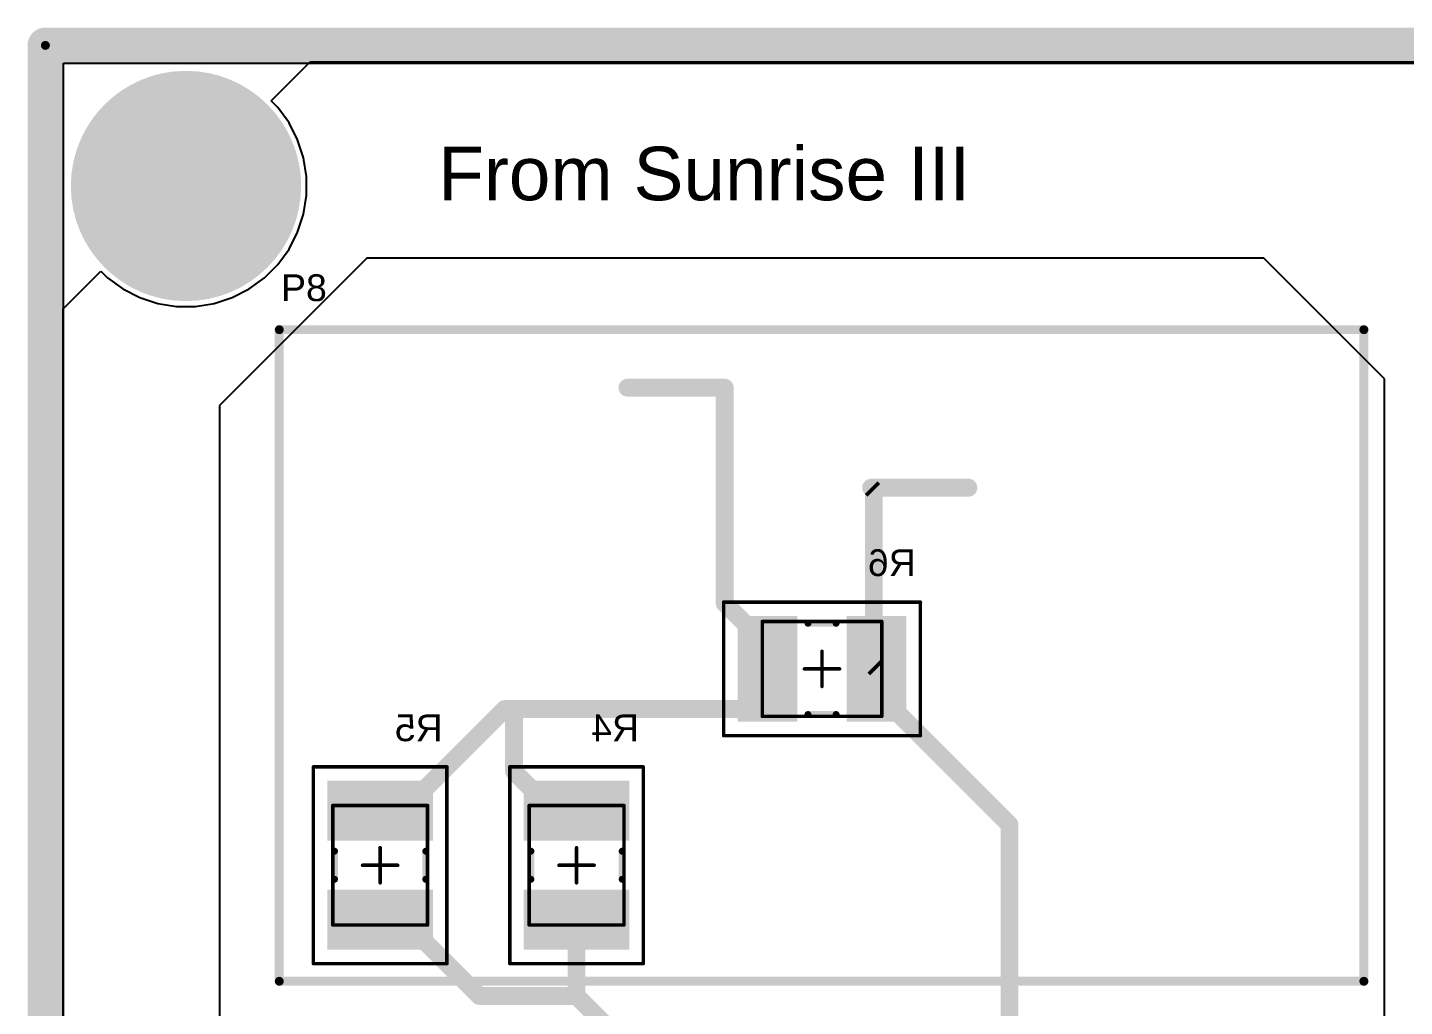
# Model space of a CAD drawing. Header units: millimetres. Extents: x -0.02 to 3.96, y -0.02 to 1.99.
# Drawn here: x -0.02 to 1.522, y 0.892 to 1.989 of the extents above; entities that cross this region are included whole.
import ezdxf

# ---------------------------------------------------------------- set-up
doc = ezdxf.new("R2010")
doc.units = ezdxf.units.MM
doc.header["$MEASUREMENT"] = 0
for name, color, linetype in [('BottomLayer', 5, 'Continuous'), ('BottomOverlay', 54, 'Continuous'), ('BottomPaste', 16, 'Continuous'), ('BottomSolder', 6, 'Continuous'), ('InternalPlane1', 76, 'Continuous'), ('InternalPlane2', 16, 'Continuous'), ('Mechanical1', 6, 'Continuous'), ('Mechanical13', 56, 'Continuous'), ('Mechanical15', 56, 'Continuous'), ('MultiLayer', 9, 'Continuous'), ('PadHoleLayer', 156, 'Continuous'), ('TopLayer', 1, 'Continuous'), ('TopOverlay', 2, 'Continuous'), ('TopSolder', 216, 'Continuous')]:
    doc.layers.add(name, color=color, linetype=linetype)
doc.styles.add('Arial', font='arial.ttf', dxfattribs={"height": 0.2})

# ---------------------------------------------------------------- blocks, each defined once
blk = doc.blocks.new('DB9_M____621_009_668_032_2')
at = {"layer": 'BottomLayer'}
h = blk.add_hatch(color=5, dxfattribs=at)
edge = h.paths.add_edge_path()
edge.add_arc((0, 0), 0.035, 0, 360)
h = blk.add_hatch(color=5, dxfattribs=at)
edge = h.paths.add_edge_path()
edge.add_arc((0.109, 0), 0.035, 0, 360)
h = blk.add_hatch(color=5, dxfattribs=at)
edge = h.paths.add_edge_path()
edge.add_arc((0.218, 0), 0.035, 0, 360)
h = blk.add_hatch(color=5, dxfattribs=at)
edge = h.paths.add_edge_path()
edge.add_arc((0.327, 0), 0.035, 0, 360)
h = blk.add_hatch(color=5, dxfattribs=at)
edge = h.paths.add_edge_path()
edge.add_arc((0.436, 0), 0.035, 0, 360)
h = blk.add_hatch(color=5, dxfattribs=at)
edge = h.paths.add_edge_path()
edge.add_arc((0.055, -0.112), 0.035, 0, 360)
h = blk.add_hatch(color=5, dxfattribs=at)
edge = h.paths.add_edge_path()
edge.add_arc((0.164, -0.112), 0.035, 0, 360)
h = blk.add_hatch(color=5, dxfattribs=at)
edge = h.paths.add_edge_path()
edge.add_arc((0.273, -0.112), 0.035, 0, 360)
h = blk.add_hatch(color=5, dxfattribs=at)
edge = h.paths.add_edge_path()
edge.add_arc((0.382, -0.112), 0.035, 0, 360)
at = {"layer": 'BottomSolder'}
h = blk.add_hatch(color=6, dxfattribs=at)
edge = h.paths.add_edge_path()
edge.add_arc((0, 0), 0.039, 0, 360)
h = blk.add_hatch(color=6, dxfattribs=at)
edge = h.paths.add_edge_path()
edge.add_arc((0.109, 0), 0.039, 0, 360)
h = blk.add_hatch(color=6, dxfattribs=at)
edge = h.paths.add_edge_path()
edge.add_arc((0.218, 0), 0.039, 0, 360)
h = blk.add_hatch(color=6, dxfattribs=at)
edge = h.paths.add_edge_path()
edge.add_arc((0.327, 0), 0.039, 0, 360)
h = blk.add_hatch(color=6, dxfattribs=at)
edge = h.paths.add_edge_path()
edge.add_arc((0.436, 0), 0.039, 0, 360)
h = blk.add_hatch(color=6, dxfattribs=at)
edge = h.paths.add_edge_path()
edge.add_arc((-0.274, -0.056), 0.004, 0, 360)
h = blk.add_hatch(color=6, dxfattribs=at)
edge = h.paths.add_edge_path()
edge.add_arc((0.71, -0.056), 0.004, 0, 360)
h = blk.add_hatch(color=6, dxfattribs=at)
edge = h.paths.add_edge_path()
edge.add_arc((0.055, -0.112), 0.039, 0, 360)
h = blk.add_hatch(color=6, dxfattribs=at)
edge = h.paths.add_edge_path()
edge.add_arc((0.164, -0.112), 0.039, 0, 360)
h = blk.add_hatch(color=6, dxfattribs=at)
edge = h.paths.add_edge_path()
edge.add_arc((0.273, -0.112), 0.039, 0, 360)
h = blk.add_hatch(color=6, dxfattribs=at)
edge = h.paths.add_edge_path()
edge.add_arc((0.382, -0.112), 0.039, 0, 360)
at = {"layer": 'InternalPlane1'}
h = blk.add_hatch(color=76, dxfattribs=at)
edge = h.paths.add_edge_path()
edge.add_arc((0, 0), 0.0415, 0, 360)
h = blk.add_hatch(color=76, dxfattribs=at)
edge = h.paths.add_edge_path()
edge.add_arc((0.109, 0), 0.0415, 0, 360)
h = blk.add_hatch(color=76, dxfattribs=at)
edge = h.paths.add_edge_path()
edge.add_arc((0.218, 0), 0.0415, 0, 360)
h = blk.add_hatch(color=76, dxfattribs=at)
edge = h.paths.add_edge_path()
edge.add_arc((0.327, 0), 0.0415, 0, 360)
h = blk.add_hatch(color=76, dxfattribs=at)
edge = h.paths.add_edge_path()
edge.add_arc((0.436, 0), 0.0415, 0, 360)
h = blk.add_hatch(color=76, dxfattribs=at)
edge = h.paths.add_edge_path()
edge.add_arc((-0.274, -0.056), 0.083, 0, 360)
h = blk.add_hatch(color=76, dxfattribs=at)
edge = h.paths.add_edge_path()
edge.add_arc((0.71, -0.056), 0.083, 0, 360)
h = blk.add_hatch(color=76, dxfattribs=at)
edge = h.paths.add_edge_path()
edge.add_arc((0.055, -0.112), 0.0415, 0, 360)
h = blk.add_hatch(color=76, dxfattribs=at)
edge = h.paths.add_edge_path()
edge.add_arc((0.164, -0.112), 0.0415, 0, 360)
h = blk.add_hatch(color=76, dxfattribs=at)
edge = h.paths.add_edge_path()
edge.add_arc((0.273, -0.112), 0.0415, 0, 360)
h = blk.add_hatch(color=76, dxfattribs=at)
edge = h.paths.add_edge_path()
edge.add_arc((0.382, -0.112), 0.0415, 0, 360)
at = {"layer": 'InternalPlane2'}
h = blk.add_hatch(color=16, dxfattribs=at)
edge = h.paths.add_edge_path()
edge.add_arc((0, 0), 0.0415, 0, 360)
h = blk.add_hatch(color=16, dxfattribs=at)
edge = h.paths.add_edge_path()
edge.add_arc((0.109, 0), 0.0415, 0, 360)
h = blk.add_hatch(color=16, dxfattribs=at)
edge = h.paths.add_edge_path()
edge.add_arc((0.218, 0), 0.0415, 0, 360)
h = blk.add_hatch(color=16, dxfattribs=at)
edge = h.paths.add_edge_path()
edge.add_arc((0.327, 0), 0.0415, 0, 360)
h = blk.add_hatch(color=16, dxfattribs=at)
edge = h.paths.add_edge_path()
edge.add_arc((0.436, 0), 0.0415, 0, 360)
h = blk.add_hatch(color=16, dxfattribs=at)
edge = h.paths.add_edge_path()
edge.add_arc((-0.274, -0.056), 0.083, 0, 360)
h = blk.add_hatch(color=16, dxfattribs=at)
edge = h.paths.add_edge_path()
edge.add_arc((0.71, -0.056), 0.083, 0, 360)
h = blk.add_hatch(color=16, dxfattribs=at)
edge = h.paths.add_edge_path()
edge.add_arc((0.055, -0.112), 0.0415, 0, 360)
h = blk.add_hatch(color=16, dxfattribs=at)
edge = h.paths.add_edge_path()
edge.add_arc((0.164, -0.112), 0.0415, 0, 360)
h = blk.add_hatch(color=16, dxfattribs=at)
edge = h.paths.add_edge_path()
edge.add_arc((0.273, -0.112), 0.0415, 0, 360)
h = blk.add_hatch(color=16, dxfattribs=at)
edge = h.paths.add_edge_path()
edge.add_arc((0.382, -0.112), 0.0415, 0, 360)
at = {"layer": 'MultiLayer'}
h = blk.add_hatch(color=9, dxfattribs=at)
edge = h.paths.add_edge_path()
edge.add_arc((0, 0), 0.035, 0, 360)
h = blk.add_hatch(color=9, dxfattribs=at)
edge = h.paths.add_edge_path()
edge.add_arc((0.109, 0), 0.035, 0, 360)
h = blk.add_hatch(color=9, dxfattribs=at)
edge = h.paths.add_edge_path()
edge.add_arc((0.218, 0), 0.035, 0, 360)
h = blk.add_hatch(color=9, dxfattribs=at)
edge = h.paths.add_edge_path()
edge.add_arc((0.327, 0), 0.035, 0, 360)
h = blk.add_hatch(color=9, dxfattribs=at)
edge = h.paths.add_edge_path()
edge.add_arc((0.436, 0), 0.035, 0, 360)
h = blk.add_hatch(color=9, dxfattribs=at)
edge = h.paths.add_edge_path()
edge.add_arc((0.055, -0.112), 0.035, 0, 360)
h = blk.add_hatch(color=9, dxfattribs=at)
edge = h.paths.add_edge_path()
edge.add_arc((0.164, -0.112), 0.035, 0, 360)
h = blk.add_hatch(color=9, dxfattribs=at)
edge = h.paths.add_edge_path()
edge.add_arc((0.273, -0.112), 0.035, 0, 360)
h = blk.add_hatch(color=9, dxfattribs=at)
edge = h.paths.add_edge_path()
edge.add_arc((0.382, -0.112), 0.035, 0, 360)
at = {"layer": 'PadHoleLayer'}
h = blk.add_hatch(color=156, dxfattribs=at)
edge = h.paths.add_edge_path()
edge.add_arc((0, 0), 0.0215, 0, 360)
h = blk.add_hatch(color=156, dxfattribs=at)
edge = h.paths.add_edge_path()
edge.add_arc((0.109, 0), 0.0215, 0, 360)
h = blk.add_hatch(color=156, dxfattribs=at)
edge = h.paths.add_edge_path()
edge.add_arc((0.218, 0), 0.0215, 0, 360)
h = blk.add_hatch(color=156, dxfattribs=at)
edge = h.paths.add_edge_path()
edge.add_arc((0.327, 0), 0.0215, 0, 360)
h = blk.add_hatch(color=156, dxfattribs=at)
edge = h.paths.add_edge_path()
edge.add_arc((0.436, 0), 0.0215, 0, 360)
h = blk.add_hatch(color=156, dxfattribs=at)
edge = h.paths.add_edge_path()
edge.add_arc((-0.274, -0.056), 0.063, 0, 360)
h = blk.add_hatch(color=156, dxfattribs=at)
edge = h.paths.add_edge_path()
edge.add_arc((0.71, -0.056), 0.063, 0, 360)
h = blk.add_hatch(color=156, dxfattribs=at)
edge = h.paths.add_edge_path()
edge.add_arc((0.055, -0.112), 0.0215, 0, 360)
h = blk.add_hatch(color=156, dxfattribs=at)
edge = h.paths.add_edge_path()
edge.add_arc((0.164, -0.112), 0.0215, 0, 360)
h = blk.add_hatch(color=156, dxfattribs=at)
edge = h.paths.add_edge_path()
edge.add_arc((0.273, -0.112), 0.0215, 0, 360)
h = blk.add_hatch(color=156, dxfattribs=at)
edge = h.paths.add_edge_path()
edge.add_arc((0.382, -0.112), 0.0215, 0, 360)
at = {"layer": 'TopLayer'}
h = blk.add_hatch(color=1, dxfattribs=at)
edge = h.paths.add_edge_path()
edge.add_arc((0, 0), 0.035, 0, 360)
h = blk.add_hatch(color=1, dxfattribs=at)
edge = h.paths.add_edge_path()
edge.add_arc((0.109, 0), 0.035, 0, 360)
h = blk.add_hatch(color=1, dxfattribs=at)
edge = h.paths.add_edge_path()
edge.add_arc((0.218, 0), 0.035, 0, 360)
h = blk.add_hatch(color=1, dxfattribs=at)
edge = h.paths.add_edge_path()
edge.add_arc((0.327, 0), 0.035, 0, 360)
h = blk.add_hatch(color=1, dxfattribs=at)
edge = h.paths.add_edge_path()
edge.add_arc((0.436, 0), 0.035, 0, 360)
h = blk.add_hatch(color=1, dxfattribs=at)
edge = h.paths.add_edge_path()
edge.add_arc((0.055, -0.112), 0.035, 0, 360)
h = blk.add_hatch(color=1, dxfattribs=at)
edge = h.paths.add_edge_path()
edge.add_arc((0.164, -0.112), 0.035, 0, 360)
h = blk.add_hatch(color=1, dxfattribs=at)
edge = h.paths.add_edge_path()
edge.add_arc((0.273, -0.112), 0.035, 0, 360)
h = blk.add_hatch(color=1, dxfattribs=at)
edge = h.paths.add_edge_path()
edge.add_arc((0.382, -0.112), 0.035, 0, 360)
at = {"layer": 'TopSolder'}
h = blk.add_hatch(color=216, dxfattribs=at)
edge = h.paths.add_edge_path()
edge.add_arc((0, 0), 0.039, 0, 360)
h = blk.add_hatch(color=216, dxfattribs=at)
edge = h.paths.add_edge_path()
edge.add_arc((0.109, 0), 0.039, 0, 360)
h = blk.add_hatch(color=216, dxfattribs=at)
edge = h.paths.add_edge_path()
edge.add_arc((0.218, 0), 0.039, 0, 360)
h = blk.add_hatch(color=216, dxfattribs=at)
edge = h.paths.add_edge_path()
edge.add_arc((0.327, 0), 0.039, 0, 360)
h = blk.add_hatch(color=216, dxfattribs=at)
edge = h.paths.add_edge_path()
edge.add_arc((0.436, 0), 0.039, 0, 360)
h = blk.add_hatch(color=216, dxfattribs=at)
edge = h.paths.add_edge_path()
edge.add_arc((-0.274, -0.056), 0.004, 0, 360)
h = blk.add_hatch(color=216, dxfattribs=at)
edge = h.paths.add_edge_path()
edge.add_arc((0.71, -0.056), 0.004, 0, 360)
h = blk.add_hatch(color=216, dxfattribs=at)
edge = h.paths.add_edge_path()
edge.add_arc((0.055, -0.112), 0.039, 0, 360)
h = blk.add_hatch(color=216, dxfattribs=at)
edge = h.paths.add_edge_path()
edge.add_arc((0.164, -0.112), 0.039, 0, 360)
h = blk.add_hatch(color=216, dxfattribs=at)
edge = h.paths.add_edge_path()
edge.add_arc((0.273, -0.112), 0.039, 0, 360)
h = blk.add_hatch(color=216, dxfattribs=at)
edge = h.paths.add_edge_path()
edge.add_arc((0.382, -0.112), 0.039, 0, 360)
at = {"layer": 'TopOverlay', "const_width": 0.01}
for points in [[(-0.39, -0.665), (-0.39, 0.065)], [(-0.39, 0.065), (0.825, 0.065)], [(0.825, -0.665), (0.825, 0.065)], [(-0.39, -0.665), (0.825, -0.665)]]:
    blk.add_lwpolyline(points, dxfattribs=at)
at = {"layer": 'TopOverlay', "const_width": 0.005}
for points in [[(-0.3925, 0.065, 1), (-0.3875, 0.065, 1)], [(-0.3925, 0.065, 1), (-0.3875, 0.065, 1)], [(0.8225, 0.065, 1), (0.8275, 0.065, 1)], [(0.8225, 0.065, 1), (0.8275, 0.065, 1)], [(-0.3925, -0.665, 1), (-0.3875, -0.665, 1)], [(-0.3925, -0.665, 1), (-0.3875, -0.665, 1)], [(0.8225, -0.665, 1), (0.8275, -0.665, 1)], [(0.8225, -0.665, 1), (0.8275, -0.665, 1)]]:
    blk.add_lwpolyline(points, format="xyb", close=True, dxfattribs=at)
blk = doc.blocks.new('C1210_M_B_14')
at = {"layer": 'BottomLayer'}
for points in [[(-0.0315, 0.0551), (-0.0315, -0.0551), (-0.0906, -0.0551), (-0.0906, 0.0551)], [(0.0906, 0.0551), (0.0906, -0.0551), (0.0315, -0.0551), (0.0315, 0.0551)]]:
    blk.add_hatch(color=5, dxfattribs=at).paths.add_polyline_path(points)
at = {"layer": 'BottomPaste'}
for points in [[(-0.0315, 0.0551), (-0.0315, -0.0551), (-0.0906, -0.0551), (-0.0906, 0.0551)], [(0.0906, 0.0551), (0.0906, -0.0551), (0.0315, -0.0551), (0.0315, 0.0551)]]:
    blk.add_hatch(color=16, dxfattribs=at).paths.add_polyline_path(points)
at = {"layer": 'BottomSolder'}
for points in [[(-0.0275, 0.0591), (-0.0275, -0.0591), (-0.0946, -0.0591), (-0.0946, 0.0591)], [(0.0946, 0.0591), (0.0946, -0.0591), (0.0275, -0.0591), (0.0275, 0.0591)]]:
    blk.add_hatch(color=6, dxfattribs=at).paths.add_polyline_path(points)
at = {"layer": 'BottomOverlay', "const_width": 0.00787}
for points in [[(0.0157, 0.0512), (-0.0157, 0.0512)], [(0.0157, -0.0512), (-0.0157, -0.0512)]]:
    blk.add_lwpolyline(points, dxfattribs=at)
at = {"layer": 'BottomOverlay', "const_width": 0.00394}
for points in [[(-0.0177, 0.0512, 1), (-0.0138, 0.0512, 1)], [(0.0138, 0.0512, 1), (0.0177, 0.0512, 1)], [(-0.0177, -0.0512, 1), (-0.0138, -0.0512, 1)], [(0.0138, -0.0512, 1), (0.0177, -0.0512, 1)]]:
    blk.add_lwpolyline(points, format="xyb", close=True, dxfattribs=at)
at = {"layer": 'Mechanical13', "const_width": 0.00394}
for points in [[(0.0669, 0.0531), (-0.0669, 0.0531)], [(-0.0669, -0.0531), (-0.0669, 0.0531)], [(0.0669, -0.0531), (0.0669, 0.0531)], [(0.0669, -0.0531), (-0.0669, -0.0531)]]:
    blk.add_lwpolyline(points, dxfattribs=at)
at = {"layer": 'Mechanical13', "const_width": 0.00197}
for points in [[(-0.0679, 0.0531, 1), (-0.0659, 0.0531, 1)], [(-0.0679, 0.0531, 1), (-0.0659, 0.0531, 1)], [(0.0659, 0.0531, 1), (0.0679, 0.0531, 1)], [(0.0659, 0.0531, 1), (0.0679, 0.0531, 1)], [(-0.0679, -0.0531, 1), (-0.0659, -0.0531, 1)], [(-0.0679, -0.0531, 1), (-0.0659, -0.0531, 1)], [(0.0659, -0.0531, 1), (0.0679, -0.0531, 1)], [(0.0659, -0.0531, 1), (0.0679, -0.0531, 1)]]:
    blk.add_lwpolyline(points, format="xyb", close=True, dxfattribs=at)
at = {"layer": 'Mechanical15', "const_width": 0.00394}
for points in [[(0.1102, 0.0748), (-0.1102, 0.0748)], [(-0.1102, -0.0748), (-0.1102, 0.0748)], [(0.1102, -0.0748), (0.1102, 0.0748)], [(0, -0.0197), (0, 0.0197)], [(0.0197, 0), (-0.0197, 0)], [(0.1102, -0.0748), (-0.1102, -0.0748)]]:
    blk.add_lwpolyline(points, dxfattribs=at)
at = {"layer": 'Mechanical15', "const_width": 0.00197}
for points in [[(-0.1112, 0.0748, 1), (-0.1093, 0.0748, 1)], [(-0.1112, 0.0748, 1), (-0.1093, 0.0748, 1)], [(0.1093, 0.0748, 1), (0.1112, 0.0748, 1)], [(0.1093, 0.0748, 1), (0.1112, 0.0748, 1)], [(-0.001, 0.0197, 1), (0.001, 0.0197, 1)], [(-0.0207, 0, 1), (-0.0187, 0, 1)], [(0.0187, 0, 1), (0.0207, 0, 1)], [(-0.001, -0.0197, 1), (0.001, -0.0197, 1)], [(-0.1112, -0.0748, 1), (-0.1093, -0.0748, 1)], [(-0.1112, -0.0748, 1), (-0.1093, -0.0748, 1)], [(0.1093, -0.0748, 1), (0.1112, -0.0748, 1)], [(0.1093, -0.0748, 1), (0.1112, -0.0748, 1)]]:
    blk.add_lwpolyline(points, format="xyb", close=True, dxfattribs=at)
blk = doc.blocks.new('C1210_M_B_15')
at = {"layer": 'BottomLayer'}
for points in [[(-0.0315, 0.0551), (-0.0315, -0.0551), (-0.0906, -0.0551), (-0.0906, 0.0551)], [(0.0906, 0.0551), (0.0906, -0.0551), (0.0315, -0.0551), (0.0315, 0.0551)]]:
    blk.add_hatch(color=5, dxfattribs=at).paths.add_polyline_path(points)
at = {"layer": 'BottomPaste'}
for points in [[(-0.0315, 0.0551), (-0.0315, -0.0551), (-0.0906, -0.0551), (-0.0906, 0.0551)], [(0.0906, 0.0551), (0.0906, -0.0551), (0.0315, -0.0551), (0.0315, 0.0551)]]:
    blk.add_hatch(color=16, dxfattribs=at).paths.add_polyline_path(points)
at = {"layer": 'BottomSolder'}
for points in [[(-0.0275, 0.0591), (-0.0275, -0.0591), (-0.0946, -0.0591), (-0.0946, 0.0591)], [(0.0946, 0.0591), (0.0946, -0.0591), (0.0275, -0.0591), (0.0275, 0.0591)]]:
    blk.add_hatch(color=6, dxfattribs=at).paths.add_polyline_path(points)
at = {"layer": 'BottomOverlay', "const_width": 0.00787}
for points in [[(-0.0157, 0.0512), (0.0157, 0.0512)], [(-0.0157, -0.0512), (0.0157, -0.0512)]]:
    blk.add_lwpolyline(points, dxfattribs=at)
at = {"layer": 'BottomOverlay', "const_width": 0.00394}
for points in [[(-0.0177, 0.0512, 1), (-0.0138, 0.0512, 1)], [(0.0138, 0.0512, 1), (0.0177, 0.0512, 1)], [(-0.0177, -0.0512, 1), (-0.0138, -0.0512, 1)], [(0.0138, -0.0512, 1), (0.0177, -0.0512, 1)]]:
    blk.add_lwpolyline(points, format="xyb", close=True, dxfattribs=at)
at = {"layer": 'Mechanical13', "const_width": 0.00394}
for points in [[(-0.0669, 0.0531), (0.0669, 0.0531)], [(-0.0669, -0.0531), (-0.0669, 0.0531)], [(0.0669, -0.0531), (0.0669, 0.0531)], [(-0.0669, -0.0531), (0.0669, -0.0531)]]:
    blk.add_lwpolyline(points, dxfattribs=at)
at = {"layer": 'Mechanical13', "const_width": 0.00197}
for points in [[(-0.0679, 0.0531, 1), (-0.0659, 0.0531, 1)], [(-0.0679, 0.0531, 1), (-0.0659, 0.0531, 1)], [(0.0659, 0.0531, 1), (0.0679, 0.0531, 1)], [(0.0659, 0.0531, 1), (0.0679, 0.0531, 1)], [(-0.0679, -0.0531, 1), (-0.0659, -0.0531, 1)], [(-0.0679, -0.0531, 1), (-0.0659, -0.0531, 1)], [(0.0659, -0.0531, 1), (0.0679, -0.0531, 1)], [(0.0659, -0.0531, 1), (0.0679, -0.0531, 1)]]:
    blk.add_lwpolyline(points, format="xyb", close=True, dxfattribs=at)
at = {"layer": 'Mechanical15', "const_width": 0.00394}
for points in [[(-0.1102, 0.0748), (0.1102, 0.0748)], [(-0.1102, -0.0748), (-0.1102, 0.0748)], [(0.1102, -0.0748), (0.1102, 0.0748)], [(0, -0.0197), (0, 0.0197)], [(-0.0197, 0), (0.0197, 0)], [(-0.1102, -0.0748), (0.1102, -0.0748)]]:
    blk.add_lwpolyline(points, dxfattribs=at)
at = {"layer": 'Mechanical15', "const_width": 0.00197}
for points in [[(-0.1112, 0.0748, 1), (-0.1093, 0.0748, 1)], [(-0.1112, 0.0748, 1), (-0.1093, 0.0748, 1)], [(0.1093, 0.0748, 1), (0.1112, 0.0748, 1)], [(0.1093, 0.0748, 1), (0.1112, 0.0748, 1)], [(-0.001, 0.0197, 1), (0.001, 0.0197, 1)], [(-0.0207, 0, 1), (-0.0187, 0, 1)], [(0.0187, 0, 1), (0.0207, 0, 1)], [(-0.001, -0.0197, 1), (0.001, -0.0197, 1)], [(-0.1112, -0.0748, 1), (-0.1093, -0.0748, 1)], [(-0.1112, -0.0748, 1), (-0.1093, -0.0748, 1)], [(0.1093, -0.0748, 1), (0.1112, -0.0748, 1)], [(0.1093, -0.0748, 1), (0.1112, -0.0748, 1)]]:
    blk.add_lwpolyline(points, format="xyb", close=True, dxfattribs=at)
blk = doc.blocks.new('C1210_M_B_18')
at = {"layer": 'BottomLayer'}
for points in [[(-0.0315, 0.0551), (-0.0315, -0.0551), (-0.0906, -0.0551), (-0.0906, 0.0551)], [(0.0906, 0.0551), (0.0906, -0.0551), (0.0315, -0.0551), (0.0315, 0.0551)]]:
    blk.add_hatch(color=5, dxfattribs=at).paths.add_polyline_path(points)
at = {"layer": 'BottomPaste'}
for points in [[(-0.0315, 0.0551), (-0.0315, -0.0551), (-0.0906, -0.0551), (-0.0906, 0.0551)], [(0.0906, 0.0551), (0.0906, -0.0551), (0.0315, -0.0551), (0.0315, 0.0551)]]:
    blk.add_hatch(color=16, dxfattribs=at).paths.add_polyline_path(points)
at = {"layer": 'BottomSolder'}
for points in [[(-0.0275, 0.0591), (-0.0275, -0.0591), (-0.0946, -0.0591), (-0.0946, 0.0591)], [(0.0946, 0.0591), (0.0946, -0.0591), (0.0275, -0.0591), (0.0275, 0.0591)]]:
    blk.add_hatch(color=6, dxfattribs=at).paths.add_polyline_path(points)
at = {"layer": 'BottomOverlay', "const_width": 0.00787}
for points in [[(0.0157, 0.0512), (-0.0157, 0.0512)], [(0.0157, -0.0512), (-0.0157, -0.0512)]]:
    blk.add_lwpolyline(points, dxfattribs=at)
at = {"layer": 'BottomOverlay', "const_width": 0.00394}
for points in [[(-0.0177, 0.0512, 1), (-0.0138, 0.0512, 1)], [(0.0138, 0.0512, 1), (0.0177, 0.0512, 1)], [(-0.0177, -0.0512, 1), (-0.0138, -0.0512, 1)], [(0.0138, -0.0512, 1), (0.0177, -0.0512, 1)]]:
    blk.add_lwpolyline(points, format="xyb", close=True, dxfattribs=at)
at = {"layer": 'Mechanical13', "const_width": 0.00394}
for points in [[(0.0669, 0.0531), (-0.0669, 0.0531)], [(-0.0669, -0.0531), (-0.0669, 0.0531)], [(0.0669, -0.0531), (0.0669, 0.0531)], [(0.0669, -0.0531), (-0.0669, -0.0531)]]:
    blk.add_lwpolyline(points, dxfattribs=at)
at = {"layer": 'Mechanical13', "const_width": 0.00197}
for points in [[(-0.0679, 0.0531, 1), (-0.0659, 0.0531, 1)], [(-0.0679, 0.0531, 1), (-0.0659, 0.0531, 1)], [(0.0659, 0.0531, 1), (0.0679, 0.0531, 1)], [(0.0659, 0.0531, 1), (0.0679, 0.0531, 1)], [(-0.0679, -0.0531, 1), (-0.0659, -0.0531, 1)], [(-0.0679, -0.0531, 1), (-0.0659, -0.0531, 1)], [(0.0659, -0.0531, 1), (0.0679, -0.0531, 1)], [(0.0659, -0.0531, 1), (0.0679, -0.0531, 1)]]:
    blk.add_lwpolyline(points, format="xyb", close=True, dxfattribs=at)
at = {"layer": 'Mechanical15', "const_width": 0.00394}
for points in [[(0.1102, 0.0748), (-0.1102, 0.0748)], [(-0.1102, -0.0748), (-0.1102, 0.0748)], [(0.1102, -0.0748), (0.1102, 0.0748)], [(0, -0.0197), (0, 0.0197)], [(0.0197, 0), (-0.0197, 0)], [(0.1102, -0.0748), (-0.1102, -0.0748)]]:
    blk.add_lwpolyline(points, dxfattribs=at)
at = {"layer": 'Mechanical15', "const_width": 0.00197}
for points in [[(-0.1112, 0.0748, 1), (-0.1093, 0.0748, 1)], [(-0.1112, 0.0748, 1), (-0.1093, 0.0748, 1)], [(0.1093, 0.0748, 1), (0.1112, 0.0748, 1)], [(0.1093, 0.0748, 1), (0.1112, 0.0748, 1)], [(-0.001, 0.0197, 1), (0.001, 0.0197, 1)], [(-0.0207, 0, 1), (-0.0187, 0, 1)], [(0.0187, 0, 1), (0.0207, 0, 1)], [(-0.001, -0.0197, 1), (0.001, -0.0197, 1)], [(-0.1112, -0.0748, 1), (-0.1093, -0.0748, 1)], [(-0.1112, -0.0748, 1), (-0.1093, -0.0748, 1)], [(0.1093, -0.0748, 1), (0.1112, -0.0748, 1)], [(0.1093, -0.0748, 1), (0.1112, -0.0748, 1)]]:
    blk.add_lwpolyline(points, format="xyb", close=True, dxfattribs=at)

msp = doc.modelspace()

# ---------------------------------------------------------------- hatches: boundary and pattern name
at = {"layer": 'BottomLayer'}
h = msp.add_hatch(color=5, dxfattribs=at)
edge = h.paths.add_edge_path()
edge.add_arc((0.1575, 1.811), 0.125, 0, 360)
at = {"layer": 'BottomSolder'}
h = msp.add_hatch(color=6, dxfattribs=at)
edge = h.paths.add_edge_path()
edge.add_arc((0.1575, 1.811), 0.129, 0, 360)
at = {"layer": 'InternalPlane1'}
h = msp.add_hatch(color=76, dxfattribs=at)
edge = h.paths.add_edge_path()
edge.add_arc((0.1575, 1.811), 0.0825, 0, 360)
at = {"layer": 'InternalPlane2'}
h = msp.add_hatch(color=16, dxfattribs=at)
edge = h.paths.add_edge_path()
edge.add_arc((0.1575, 1.811), 0.0825, 0, 360)
at = {"layer": 'MultiLayer'}
h = msp.add_hatch(color=9, dxfattribs=at)
edge = h.paths.add_edge_path()
edge.add_arc((0.1575, 1.811), 0.125, 0, 360)
at = {"layer": 'PadHoleLayer'}
h = msp.add_hatch(color=156, dxfattribs=at)
edge = h.paths.add_edge_path()
edge.add_arc((0.1575, 1.811), 0.0625, 0, 360)
at = {"layer": 'TopLayer'}
h = msp.add_hatch(color=1, dxfattribs=at)
edge = h.paths.add_edge_path()
edge.add_arc((0.1575, 1.811), 0.125, 0, 360)
at = {"layer": 'TopSolder'}
h = msp.add_hatch(color=216, dxfattribs=at)
edge = h.paths.add_edge_path()
edge.add_arc((0.1575, 1.811), 0.129, 0, 360)

# ---------------------------------------------------------------- linework, layer by layer
at = {"layer": 'BottomLayer'}
for p, q in [((0.36, 1.73), (0.195, 1.565)), ((1.365, 1.73), (0.36, 1.73)), ((1.5, 1.595), (1.365, 1.73)), ((1.5, 0.8), (1.5, 1.595)), ((0.195, 1.565), (0.195, 0.78))]:
    msp.add_line(p, q, dxfattribs=at)
at = {"layer": 'BottomLayer', "const_width": 0.02}
for points in [[(0.652, 1.585), (0.761, 1.585)], [(0.761, 1.3436), (0.761, 1.585)], [(0.925, 1.473), (0.928, 1.47)], [(0.925, 1.473), (1.034, 1.473)], [(0.928, 1.273), (0.928, 1.47)], [(0.761, 1.3436), (0.809, 1.2956)], [(0.809, 1.2445), (0.809, 1.2956)], [(0.928, 1.273), (0.931, 1.27)], [(0.931, 1.2444), (0.931, 1.27)], [(0.7894, 1.225), (0.809, 1.2445)], [(0.931, 1.2444), (1.08, 1.0954)], [(0.4006, 1.111), (0.5145, 1.225)], [(0.5145, 1.225), (0.525, 1.225)], [(0.525, 1.155), (0.525, 1.225)], [(0.525, 1.225), (0.7894, 1.225)], [(0.525, 1.155), (0.5494, 1.1306)], [(0.5494, 1.1306), (0.5755, 1.1306)], [(0.5755, 1.1306), (0.595, 1.111)], [(0.375, 1.111), (0.4006, 1.111)], [(1.08, 0.735), (1.08, 1.0954)], [(0.375, 0.989), (0.4006, 0.989)], [(0.4006, 0.989), (0.486, 0.9036)], [(0.595, 0.9036), (0.595, 0.989)], [(0.486, 0.9036), (0.595, 0.9036)], [(0.595, 0.9036), (0.68, 0.8186)]]:
    msp.add_lwpolyline(points, dxfattribs=at)
at = {"layer": 'BottomLayer', "const_width": 0.01}
for points in [[(0.647, 1.585, 1), (0.657, 1.585, 1)], [(0.756, 1.585, 1), (0.766, 1.585, 1)], [(0.756, 1.585, 1), (0.766, 1.585, 1)], [(0.92, 1.473, 1), (0.93, 1.473, 1)], [(0.92, 1.473, 1), (0.93, 1.473, 1)], [(1.029, 1.473, 1), (1.039, 1.473, 1)], [(0.923, 1.47, 1), (0.933, 1.47, 1)], [(0.923, 1.47, 1), (0.933, 1.47, 1)], [(0.756, 1.3436, 1), (0.766, 1.3436, 1)], [(0.756, 1.3436, 1), (0.766, 1.3436, 1)], [(0.804, 1.2956, 1), (0.814, 1.2956, 1)], [(0.804, 1.2956, 1), (0.814, 1.2956, 1)], [(0.923, 1.273, 1), (0.933, 1.273, 1)], [(0.923, 1.273, 1), (0.933, 1.273, 1)], [(0.926, 1.27, 1), (0.936, 1.27, 1)], [(0.926, 1.27, 1), (0.936, 1.27, 1)], [(0.804, 1.2445, 1), (0.814, 1.2445, 1)], [(0.804, 1.2445, 1), (0.814, 1.2445, 1)], [(0.926, 1.2444, 1), (0.936, 1.2444, 1)], [(0.926, 1.2444, 1), (0.936, 1.2444, 1)], [(0.5095, 1.225, 1), (0.5195, 1.225, 1)], [(0.5095, 1.225, 1), (0.5195, 1.225, 1)], [(0.52, 1.225, 1), (0.53, 1.225, 1)], [(0.52, 1.225, 1), (0.53, 1.225, 1)], [(0.52, 1.225, 1), (0.53, 1.225, 1)], [(0.7844, 1.225, 1), (0.7944, 1.225, 1)], [(0.7844, 1.225, 1), (0.7944, 1.225, 1)], [(0.52, 1.155, 1), (0.53, 1.155, 1)], [(0.52, 1.155, 1), (0.53, 1.155, 1)], [(0.5444, 1.1306, 1), (0.5544, 1.1306, 1)], [(0.5444, 1.1306, 1), (0.5544, 1.1306, 1)], [(0.5705, 1.1306, 1), (0.5805, 1.1306, 1)], [(0.5705, 1.1306, 1), (0.5805, 1.1306, 1)], [(0.37, 1.111, 1), (0.38, 1.111, 1)], [(0.3956, 1.111, 1), (0.4056, 1.111, 1)], [(0.3956, 1.111, 1), (0.4056, 1.111, 1)], [(0.59, 1.111, 1), (0.6, 1.111, 1)], [(1.075, 1.0954, 1), (1.085, 1.0954, 1)], [(1.075, 1.0954, 1), (1.085, 1.0954, 1)], [(0.37, 0.989, 1), (0.38, 0.989, 1)], [(0.3956, 0.989, 1), (0.4056, 0.989, 1)], [(0.3956, 0.989, 1), (0.4056, 0.989, 1)], [(0.59, 0.989, 1), (0.6, 0.989, 1)], [(0.481, 0.9036, 1), (0.491, 0.9036, 1)], [(0.481, 0.9036, 1), (0.491, 0.9036, 1)], [(0.59, 0.9036, 1), (0.6, 0.9036, 1)], [(0.59, 0.9036, 1), (0.6, 0.9036, 1)], [(0.59, 0.9036, 1), (0.6, 0.9036, 1)]]:
    msp.add_lwpolyline(points, format="xyb", close=True, dxfattribs=at)
at = {"layer": 'InternalPlane1'}
for p, q in [((0.0201, 0.0201), (0.0201, 1.9484)), ((0.0201, 1.9484), (3.9169, 1.9484)), ((0.36, 1.73), (0.195, 1.565)), ((0.36, 1.73), (0.195, 1.565)), ((1.365, 1.73), (0.36, 1.73)), ((1.365, 1.73), (0.36, 1.73)), ((1.5, 1.595), (1.365, 1.73)), ((1.5, 1.595), (1.365, 1.73)), ((1.5, 0.8), (1.5, 1.595)), ((1.5, 0.8), (1.5, 1.595)), ((0.195, 1.565), (0.195, 0.78)), ((0.195, 1.565), (0.195, 0.78))]:
    msp.add_line(p, q, dxfattribs=at)
at = {"layer": 'InternalPlane1', "const_width": 0.04}
for points in [[(0, 1.9685), (3.937, 1.9685)], [(0, 0), (0, 1.9685)]]:
    msp.add_lwpolyline(points, dxfattribs=at)
at = {"layer": 'InternalPlane1', "const_width": 0.02}
msp.add_lwpolyline([(-0.01, 1.9685, 1), (0.01, 1.9685, 1)], format="xyb", close=True, dxfattribs=at)
msp.add_lwpolyline([(-0.01, 1.9685, 1), (0.01, 1.9685, 1)], format="xyb", close=True, dxfattribs=at)
at = {"layer": 'InternalPlane2'}
for p, q in [((0.0201, 0.0201), (0.0201, 1.9484)), ((0.0201, 1.9484), (3.9169, 1.9484)), ((0.36, 1.73), (0.195, 1.565)), ((0.36, 1.73), (0.195, 1.565)), ((1.365, 1.73), (0.36, 1.73)), ((1.365, 1.73), (0.36, 1.73)), ((1.5, 1.595), (1.365, 1.73)), ((1.5, 1.595), (1.365, 1.73)), ((1.5, 0.8), (1.5, 1.595)), ((1.5, 0.8), (1.5, 1.595)), ((0.195, 1.565), (0.195, 0.78)), ((0.195, 1.565), (0.195, 0.78))]:
    msp.add_line(p, q, dxfattribs=at)
at = {"layer": 'InternalPlane2', "const_width": 0.04}
for points in [[(0, 1.9685), (3.937, 1.9685)], [(0, 0), (0, 1.9685)]]:
    msp.add_lwpolyline(points, dxfattribs=at)
at = {"layer": 'InternalPlane2', "const_width": 0.02}
msp.add_lwpolyline([(-0.01, 1.9685, 1), (0.01, 1.9685, 1)], format="xyb", close=True, dxfattribs=at)
msp.add_lwpolyline([(-0.01, 1.9685, 1), (0.01, 1.9685, 1)], format="xyb", close=True, dxfattribs=at)
at = {"layer": 'Mechanical1', "const_width": 0.01}
for points in [[(0, 1.9685), (3.937, 1.9685)], [(0, 0), (0, 1.9685)]]:
    msp.add_lwpolyline(points, dxfattribs=at)
at = {"layer": 'Mechanical1', "const_width": 0.005}
msp.add_lwpolyline([(-0.0025, 1.9685, 1), (0.0025, 1.9685, 1)], format="xyb", close=True, dxfattribs=at)
msp.add_lwpolyline([(-0.0025, 1.9685, 1), (0.0025, 1.9685, 1)], format="xyb", close=True, dxfattribs=at)
at = {"layer": 'TopLayer'}
for p, q in [((0.2529, 1.9065), (0.2965, 1.95)), ((0.2965, 1.95), (3.6406, 1.95)), ((0.2605, 1.899), (0.2529, 1.9065)), ((0.2729, 1.8818), (0.2605, 1.899)), ((0.2826, 1.8628), (0.2729, 1.8818)), ((0.2892, 1.8426), (0.2826, 1.8628)), ((0.2925, 1.8216), (0.2892, 1.8426)), ((0.2925, 1.8004), (0.2925, 1.8216)), ((0.2892, 1.7794), (0.2925, 1.8004)), ((0.2826, 1.7592), (0.2892, 1.7794)), ((0.2729, 1.7403), (0.2826, 1.7592)), ((0.36, 1.73), (0.195, 1.565)), ((0.36, 1.73), (0.195, 1.565)), ((0.2605, 1.7231), (0.2729, 1.7403)), ((1.365, 1.73), (0.36, 1.73)), ((1.365, 1.73), (0.36, 1.73)), ((1.5, 1.595), (1.365, 1.73)), ((1.5, 1.595), (1.365, 1.73)), ((0.02, 1.6735), (0.062, 1.7156)), ((0.062, 1.7156), (0.0695, 1.7081)), ((0.2454, 1.7081), (0.2605, 1.7231)), ((0.0695, 1.7081), (0.0867, 1.6956)), ((0.2282, 1.6956), (0.2454, 1.7081)), ((0.0867, 1.6956), (0.1057, 1.6859)), ((0.1057, 1.6859), (0.1259, 1.6793)), ((0.1891, 1.6793), (0.2093, 1.6859)), ((0.2093, 1.6859), (0.2282, 1.6956)), ((0.02, 0.295), (0.02, 1.6735)), ((0.1259, 1.6793), (0.1469, 1.676)), ((0.1469, 1.676), (0.1681, 1.676)), ((0.1681, 1.676), (0.1891, 1.6793)), ((1.5, 0.8), (1.5, 1.595)), ((1.5, 0.8), (1.5, 1.595)), ((0.195, 1.565), (0.195, 0.78)), ((0.195, 1.565), (0.195, 0.78))]:
    msp.add_line(p, q, dxfattribs=at)

# ---------------------------------------------------------------- block references
for name, p, rotation in [('DB9_M____621_009_668_032_2', (0.652, 1.585), 360), ('C1210_M_B_15', (0.87, 1.27), 360), ('C1210_M_B_14', (0.375, 1.05), 270), ('C1210_M_B_18', (0.595, 1.05), 270)]:
    msp.add_blockref(name, p, dxfattribs=dict(rotation=rotation))

# ---------------------------------------------------------------- texts
at = {"layer": 'BottomOverlay', "style": 'Arial', "text_generation_flag": 2}
for s, p in [('R6', (0.975, 1.374)), ('R5', (0.445, 1.189)), ('R4', (0.665, 1.189))]:
    msp.add_text(s, height=0.03, dxfattribs=at).set_placement(p)
at = {"layer": 'TopOverlay', "style": 'Arial'}
for s, height, p in [('From Sunrise III', 0.06, (0.44, 1.795)), ('P8', 0.03, (0.264, 1.682))]:
    msp.add_text(s, height=height, dxfattribs=at).set_placement(p)

doc.saveas('drawing.dxf')
